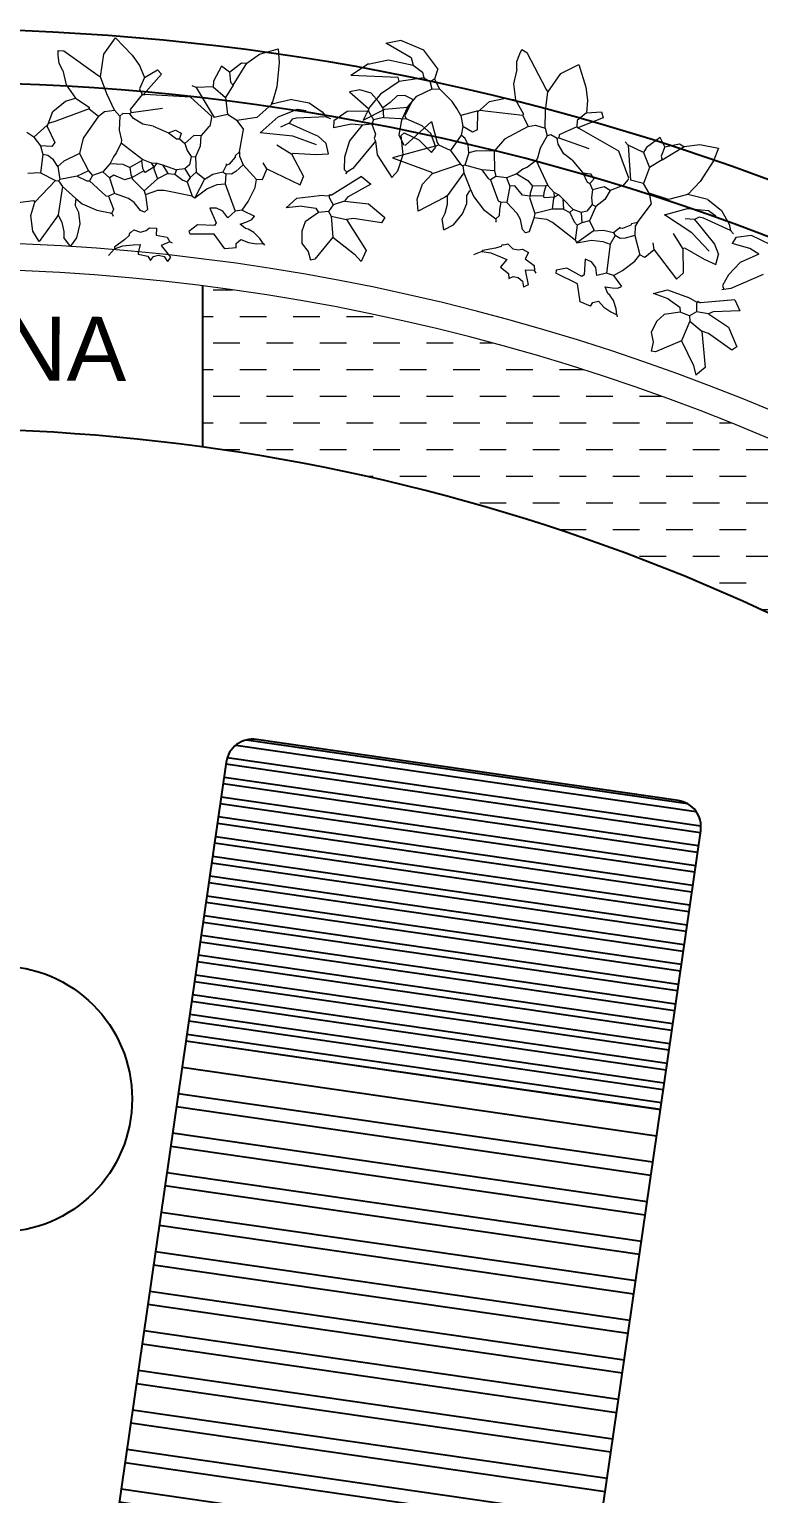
# Model space of a CAD drawing. Header units: millimetres. Extents: x 217.8 to 250.3, y 155.3 to 171.1.
# Drawn here: x 244.017 to 245.386, y 163.655 to 166.404 of the extents above; entities that cross this region are included whole.
import ezdxf

# ---------------------------------------------------------------- set-up
doc = ezdxf.new("R2010")
doc.units = ezdxf.units.MM
for name, color, linetype, lineweight in [('ACQUA', 151, 'Continuous', 20), ('TESTO', 253, 'Continuous', 25), ('VERDE_giardino', 74, 'Continuous', 9), ('VETRATE', 171, 'Continuous', 9)]:
    doc.layers.add(name, color=color, linetype=linetype, lineweight=lineweight)
doc.layers.add('ARREDI_attrezzature', color=175, linetype='Continuous')
doc.layers.add('PROIEZIONI', color=145, linetype='Continuous')
doc.styles.get("Standard").update_dxf_attribs({"font": 'ARIAL.TTF'})

msp = doc.modelspace()

# ---------------------------------------------------------------- hatches: boundary and pattern name
at = {"layer": 'ACQUA'}
h = msp.add_hatch(dxfattribs=at)
h.set_pattern_fill('DASH', color=256, scale=0.4, style=0)
h.set_pattern_definition([(0, (358.711986, -43.13463), (0.05, 0.05), [0.05, -0.05])])
h.paths.add_polyline_path([(244.3418, 165.9229), (244.3418, 165.6204, -0.174446), (246.5631, 164.4613), (246.7837, 164.6645, 0.17708)])
h.paths.add_polyline_path([(243.3257, 165.9208, 2.20923), (247.8419, 161.9543), (247.5419, 161.9543, -2.193796), (243.3257, 165.6181)])
at = {"layer": 'ARREDI_attrezzature'}
h = msp.add_hatch(dxfattribs=at)
h.set_pattern_fill('ANSI32', color=256, scale=0.1, angle=143.2235, style=0)
h.set_pattern_definition([(171.7764915, (606.767996, 653.69165), (0.0053638135, 0.037114411), []), (171.7764915, (606.753836, 653.681065), (0.0053638135, 0.037114411), [])])
h.paths.add_polyline_path([(244.3106, 164.5053), (244.3862, 165.0287, -0.414214), (244.4428, 165.071), (245.2346, 164.9566, -0.414214), (245.277, 164.8999), (245.2013, 164.3766)])
h = msp.add_hatch(dxfattribs=at)
h.set_pattern_fill('ANSI32', color=256, scale=0.2, angle=143.2235, style=0)
h.set_pattern_definition([(171.776492, (606.767996, 653.69165), (0.010727627, 0.074228822), []), (171.776492, (606.73968, 653.67048), (0.010727627, 0.074228822), [])])
h.paths.add_polyline_path([(244.1568, 163.0916, -0.414214), (244.1144, 163.1482), (244.3034, 164.4559), (245.1942, 164.3271), (245.0052, 163.0195, -0.414214), (244.9485, 162.9771)])

# ---------------------------------------------------------------- linework, layer by layer
for p, q in [((244.3106, 164.5053), (245.2013, 164.3766)), ((244.3034, 164.4559), (245.1942, 164.3271))]:
    msp.add_line(p, q, dxfattribs=at)
msp.add_lwpolyline([(245.2346, 164.9566), (244.4428, 165.071, 0.414214), (244.3862, 165.0287), (244.1144, 163.1482, 0.414214), (244.1568, 163.0916), (244.9485, 162.9771, 0.414214), (245.0052, 163.0195), (245.277, 164.8999, 0.414214)], format="xyb", close=True, dxfattribs=at)
msp.add_circle((243.9596, 164.3963), 0.25, dxfattribs=at)
at = {"layer": 'PROIEZIONI'}
msp.add_line((244.3418, 165.9229), (244.3418, 165.6204), dxfattribs=at)
for radius, end in [(4.45, 218.0722), (4.35, 219.1114), (3.7, 0)]:
    msp.add_arc((243.8419, 161.9543), radius, 42.6531, end, dxfattribs=at)
at = {"layer": 'VERDE_giardino'}
for p, q in [((244.1563, 166.3574), (244.1786, 166.3882)), ((244.1786, 166.3882), (244.2098, 166.3559)), ((244.4489, 166.3577), (244.4836, 166.3674)), ((244.4836, 166.3674), (244.4859, 166.3417)), ((244.7138, 166.383), (244.6861, 166.3778)), ((244.6872, 166.3781), (244.7336, 166.3513)), ((244.7572, 166.365), (244.7138, 166.383)), ((244.9374, 166.3582), (244.9412, 166.3662)), ((244.9412, 166.3662), (244.9504, 166.3609)), ((244.0706, 166.3643), (244.0812, 166.3638)), ((244.0708, 166.3555), (244.0706, 166.3643)), ((244.0724, 166.34), (244.0708, 166.3555)), ((244.0793, 166.3267), (244.0724, 166.34)), ((244.0812, 166.3638), (244.1452, 166.318)), ((244.1504, 166.3151), (244.1563, 166.3574)), ((244.2098, 166.3559), (244.2234, 166.3361)), ((244.3925, 166.3238), (244.4147, 166.3413)), ((244.3992, 166.2996), (244.4249, 166.341)), ((244.4147, 166.3413), (244.4252, 166.3407)), ((244.4249, 166.341), (244.4489, 166.3577)), ((244.4859, 166.3417), (244.4811, 166.296)), ((244.6533, 166.3395), (244.62, 166.3175)), ((244.6523, 166.3386), (244.6907, 166.3469)), ((244.6907, 166.3469), (244.7375, 166.3368)), ((244.7336, 166.3513), (244.7375, 166.3368)), ((244.7837, 166.3302), (244.7572, 166.365)), ((244.9318, 166.3437), (244.9374, 166.3582)), ((244.9319, 166.3287), (244.9318, 166.3437)), ((244.9504, 166.3609), (244.9866, 166.291)), ((244.0793, 166.3267), (244.0859, 166.2998)), ((244.1452, 166.318), (244.1504, 166.3151)), ((244.1622, 166.283), (244.1504, 166.3151)), ((244.2234, 166.3361), (244.2326, 166.3135)), ((244.2326, 166.3135), (244.2236, 166.2927)), ((244.2648, 166.3198), (244.231, 166.2817)), ((244.2326, 166.3135), (244.2573, 166.3281)), ((244.2573, 166.3281), (244.2648, 166.3198)), ((244.3772, 166.3352), (244.3624, 166.3068)), ((244.3925, 166.3238), (244.3772, 166.3352)), ((244.3925, 166.3238), (244.3942, 166.3052)), ((244.7088, 166.3136), (244.62, 166.3175)), ((244.7107, 166.3063), (244.7088, 166.3136)), ((244.7575, 166.313), (244.7107, 166.3063)), ((244.7375, 166.3368), (244.7545, 166.3239)), ((244.7545, 166.3239), (244.7575, 166.313)), ((244.7575, 166.313), (244.7689, 166.3064)), ((244.7837, 166.3302), (244.7775, 166.3106)), ((244.7866, 166.2923), (244.7775, 166.3117)), ((244.9319, 166.3287), (244.9255, 166.3018)), ((244.9899, 166.286), (245.0144, 166.3211)), ((245.0144, 166.3211), (245.0482, 166.3384)), ((245.0482, 166.3384), (245.0614, 166.2954)), ((244.0859, 166.2998), (244.1032, 166.275)), ((244.2236, 166.2927), (244.2284, 166.2818)), ((244.33, 166.2952), (244.3221, 166.2983)), ((244.3619, 166.2962), (244.33, 166.2952)), ((244.33, 166.2952), (244.3634, 166.2389)), ((244.3624, 166.3068), (244.3619, 166.2962)), ((244.3619, 166.2962), (244.3848, 166.2764)), ((244.3992, 166.2996), (244.3848, 166.2764)), ((244.3942, 166.3052), (244.3992, 166.2996)), ((244.4811, 166.296), (244.4717, 166.264)), ((244.637, 166.2907), (244.6178, 166.2869)), ((244.6178, 166.2869), (244.6534, 166.2558)), ((244.6586, 166.2845), (244.637, 166.2907)), ((244.6726, 166.2681), (244.6586, 166.2845)), ((244.7107, 166.3063), (244.676, 166.2826)), ((244.7438, 166.2787), (244.7727, 166.2926)), ((244.7775, 166.3106), (244.7689, 166.3064)), ((244.7728, 166.2919), (244.7689, 166.3064)), ((244.7879, 166.291), (244.7728, 166.2919)), ((244.8101, 166.2687), (244.7866, 166.2923)), ((244.9255, 166.3018), (244.9296, 166.2718)), ((244.9858, 166.2521), (244.9899, 166.286)), ((244.9866, 166.291), (244.9899, 166.286)), ((245.0614, 166.2954), (245.0645, 166.2715)), ((244.0605, 166.25), (244.0846, 166.2691)), ((244.0846, 166.2691), (244.1032, 166.275)), ((244.1032, 166.275), (244.1289, 166.2578)), ((244.1289, 166.2578), (244.1287, 166.2551)), ((244.1764, 166.2527), (244.1622, 166.283)), ((244.2284, 166.2818), (244.2057, 166.2538)), ((244.2284, 166.2818), (244.231, 166.2817)), ((244.231, 166.2817), (244.2337, 166.2816)), ((244.3195, 166.2771), (244.2337, 166.2816)), ((244.359, 166.2406), (244.3195, 166.2771)), ((244.3848, 166.2764), (244.3884, 166.2444)), ((244.4717, 166.264), (244.4439, 166.2389)), ((244.5094, 166.2727), (244.4717, 166.264)), ((244.4717, 166.264), (244.4719, 166.2666)), ((244.5094, 166.2727), (244.5418, 166.266)), ((244.5418, 166.266), (244.5665, 166.2494)), ((244.6557, 166.259), (244.6431, 166.2334)), ((244.676, 166.2826), (244.6557, 166.259)), ((244.68, 166.2571), (244.6726, 166.2681)), ((244.6938, 166.267), (244.68, 166.2571)), ((244.68, 166.2571), (244.6817, 166.2384)), ((244.6843, 166.2543), (244.7268, 166.2579)), ((244.7072, 166.2794), (244.6938, 166.267)), ((244.7218, 166.2799), (244.7072, 166.2794)), ((244.7268, 166.2579), (244.7153, 166.234)), ((244.7366, 166.2728), (244.7217, 166.2417)), ((244.7366, 166.2728), (244.7218, 166.2799)), ((244.7268, 166.2579), (244.7438, 166.2787)), ((244.8194, 166.2559), (244.8101, 166.2687)), ((244.8582, 166.2488), (244.8802, 166.2689)), ((244.8802, 166.2689), (244.9104, 166.275)), ((244.9104, 166.275), (244.9296, 166.2718)), ((244.9296, 166.2718), (244.9446, 166.2448)), ((245.0645, 166.2715), (245.0624, 166.2472)), ((244.05, 166.222), (244.0605, 166.25)), ((244.0664, 166.2318), (244.0529, 166.2272)), ((244.1287, 166.2551), (244.0664, 166.2318)), ((244.1466, 166.2409), (244.1179, 166.1999)), ((244.1287, 166.2551), (244.1466, 166.2409)), ((244.1466, 166.2409), (244.158, 166.25)), ((244.158, 166.25), (244.1764, 166.2527)), ((244.1764, 166.2527), (244.1864, 166.2415)), ((244.1864, 166.2415), (244.1851, 166.215)), ((244.192, 166.2465), (244.1864, 166.2415)), ((244.2053, 166.2459), (244.192, 166.2465)), ((244.208, 166.2484), (244.2053, 166.2459)), ((244.2122, 166.237), (244.2053, 166.2459)), ((244.2057, 166.2538), (244.208, 166.2484)), ((244.208, 166.2484), (244.2669, 166.256)), ((244.23, 166.2259), (244.2122, 166.237)), ((244.3589, 166.2379), (244.3554, 166.2222)), ((244.3589, 166.2379), (244.359, 166.2406)), ((244.3884, 166.2444), (244.3634, 166.2389)), ((244.4064, 166.2328), (244.3884, 166.2444)), ((244.4439, 166.2389), (244.4064, 166.2328)), ((244.4064, 166.2328), (244.4188, 166.2163)), ((244.4501, 166.21), (244.4835, 166.24)), ((244.4835, 166.24), (244.5199, 166.2545)), ((244.5101, 166.2354), (244.5044, 166.2278)), ((244.5182, 166.2377), (244.5101, 166.2354)), ((244.5741, 166.2401), (244.5182, 166.2377)), ((244.5199, 166.2545), (244.5365, 166.2519)), ((244.5665, 166.2494), (244.5741, 166.2401)), ((244.5741, 166.2401), (244.5819, 166.2371)), ((244.5885, 166.2326), (244.5878, 166.2194)), ((244.6133, 166.2499), (244.5885, 166.2326)), ((244.6531, 166.2505), (244.6133, 166.2499)), ((244.6431, 166.2334), (244.6843, 166.2543)), ((244.6534, 166.2558), (244.6531, 166.2505)), ((244.6531, 166.2505), (244.6629, 166.2341)), ((244.6629, 166.2341), (244.6598, 166.2263)), ((244.6817, 166.2384), (244.6629, 166.2341)), ((244.6817, 166.2384), (244.7241, 166.2362)), ((244.7153, 166.234), (244.7105, 166.2063)), ((244.7217, 166.2417), (244.7241, 166.2362)), ((244.722, 166.1862), (244.7716, 166.2314)), ((244.7543, 166.2233), (244.7241, 166.2362)), ((244.7716, 166.2314), (244.7822, 166.1915)), ((244.8269, 166.2423), (244.8194, 166.2559)), ((244.8595, 166.2511), (244.8269, 166.2423)), ((244.8269, 166.2423), (244.8304, 166.2219)), ((244.8582, 166.2488), (244.8574, 166.2156)), ((244.8595, 166.2511), (244.8582, 166.2488)), ((244.8772, 166.25), (244.8631, 166.252)), ((244.9433, 166.2425), (244.8772, 166.25)), ((244.9446, 166.2448), (244.9433, 166.2425)), ((244.9433, 166.2425), (244.9528, 166.2217)), ((244.9847, 166.2186), (244.9858, 166.2521)), ((245.0449, 166.2328), (245.0442, 166.221)), ((245.0624, 166.2472), (245.0449, 166.2328)), ((245.094, 166.2382), (245.0465, 166.2196)), ((245.0624, 166.2472), (245.091, 166.2491)), ((245.091, 166.2491), (245.094, 166.2382)), ((244.0251, 166.202), (244.0122, 166.2107)), ((244.0501, 166.2246), (244.0251, 166.202)), ((244.0251, 166.202), (244.0375, 166.1855)), ((244.0501, 166.2246), (244.05, 166.222)), ((244.05, 166.222), (244.0644, 166.192)), ((244.1851, 166.215), (244.1894, 166.1962)), ((244.2492, 166.2224), (244.23, 166.2259)), ((244.2492, 166.2224), (244.2778, 166.2102)), ((244.2778, 166.2102), (244.2913, 166.2149)), ((244.2778, 166.2102), (244.2931, 166.1988)), ((244.2913, 166.2149), (244.3016, 166.209)), ((244.3016, 166.209), (244.2984, 166.1986)), ((244.3253, 166.2051), (244.3086, 166.1901)), ((244.3386, 166.2045), (244.3253, 166.2051)), ((244.3386, 166.2045), (244.3376, 166.1846)), ((244.3526, 166.2197), (244.3386, 166.2045)), ((244.3554, 166.2222), (244.3526, 166.2197)), ((244.4113, 166.1742), (244.4188, 166.2163)), ((244.5113, 166.2034), (244.4501, 166.21)), ((244.5044, 166.2278), (244.4881, 166.2206)), ((244.5044, 166.2278), (244.5252, 166.2187)), ((244.5559, 166.1876), (244.5113, 166.2034)), ((244.5252, 166.2187), (244.5589, 166.2037)), ((244.5589, 166.2037), (244.5741, 166.1897)), ((244.6215, 166.2263), (244.5878, 166.2194)), ((244.6412, 166.2246), (244.6174, 166.1946)), ((244.6412, 166.2246), (244.6215, 166.2263)), ((244.6598, 166.2263), (244.6412, 166.2246)), ((244.6598, 166.2263), (244.6668, 166.2073)), ((244.6668, 166.2073), (244.6638, 166.1995)), ((244.7105, 166.2063), (244.7195, 166.1869)), ((244.7201, 166.2099), (244.7145, 166.2049)), ((244.7185, 166.169), (244.7145, 166.2049)), ((244.7201, 166.2099), (244.748, 166.1968)), ((244.7706, 166.2084), (244.7543, 166.2233)), ((244.7798, 166.1829), (244.7706, 166.2084)), ((244.827, 166.2055), (244.8075, 166.177)), ((244.8304, 166.2219), (244.827, 166.2055)), ((244.8345, 166.1995), (244.827, 166.2055)), ((244.8488, 166.2113), (244.8304, 166.2219)), ((244.8574, 166.2156), (244.8488, 166.2113)), ((244.9528, 166.2217), (244.9086, 166.1982)), ((244.9528, 166.2217), (244.9671, 166.2246)), ((244.9671, 166.2246), (244.9847, 166.2186)), ((244.9885, 166.2041), (244.9753, 166.1811)), ((244.9847, 166.2186), (244.9885, 166.2041)), ((244.9958, 166.2061), (244.9885, 166.2041)), ((245.0073, 166.1994), (244.9958, 166.2061)), ((245.0112, 166.2063), (245.0109, 166.2004)), ((245.0442, 166.221), (245.0112, 166.2063)), ((245.0442, 166.221), (245.0465, 166.2196)), ((245.0465, 166.2196), (245.0488, 166.2183)), ((245.1232, 166.1754), (245.0488, 166.2183)), ((244.0375, 166.1855), (244.042, 166.1693)), ((244.0587, 166.1844), (244.0375, 166.1855)), ((244.0644, 166.192), (244.0587, 166.1844)), ((244.1179, 166.1999), (244.1111, 166.171)), ((244.1891, 166.1909), (244.1802, 166.1728)), ((244.1894, 166.1962), (244.1891, 166.1909)), ((244.1891, 166.1909), (244.23, 166.1596)), ((244.2931, 166.1988), (244.2984, 166.1986)), ((244.2984, 166.1986), (244.3086, 166.1901)), ((244.3086, 166.1901), (244.3132, 166.1766)), ((244.3132, 166.1766), (244.3206, 166.1656)), ((244.3376, 166.1846), (244.3286, 166.1651)), ((244.4113, 166.1742), (244.403, 166.1666)), ((244.4113, 166.1742), (244.4109, 166.1662)), ((244.5093, 166.1691), (244.481, 166.1865)), ((244.5785, 166.1708), (244.5741, 166.1897)), ((244.6174, 166.1946), (244.6085, 166.1644)), ((244.6662, 166.1941), (244.6237, 166.1432)), ((244.6638, 166.1995), (244.6662, 166.1941)), ((244.6662, 166.1941), (244.6697, 166.1689)), ((244.7855, 166.1866), (244.6981, 166.1632)), ((244.748, 166.1968), (244.7713, 166.1727)), ((244.7713, 166.1727), (244.7798, 166.1829)), ((244.7822, 166.1915), (244.7855, 166.1866)), ((244.8075, 166.177), (244.7855, 166.1866)), ((244.8075, 166.177), (244.8261, 166.1509)), ((244.8402, 166.1874), (244.8345, 166.1995)), ((244.8417, 166.1725), (244.8402, 166.1874)), ((244.8562, 166.1764), (244.8417, 166.1725)), ((244.8894, 166.1756), (244.8562, 166.1764)), ((244.9086, 166.1982), (244.8894, 166.1756)), ((244.8894, 166.1756), (244.8896, 166.1388)), ((244.9753, 166.1811), (244.9706, 166.1624)), ((245.0109, 166.2004), (245.0073, 166.1994)), ((245.0095, 166.1884), (245.0073, 166.1994)), ((245.0202, 166.1704), (245.0095, 166.1884)), ((245.0109, 166.2004), (245.0667, 166.1804)), ((245.1418, 166.1248), (245.1232, 166.1754)), ((245.1408, 166.1867), (245.1352, 166.1929)), ((245.1408, 166.1867), (245.145, 166.1213)), ((245.1697, 166.173), (245.1408, 166.1867)), ((245.175, 166.1822), (245.1697, 166.173)), ((245.201, 166.2009), (245.175, 166.1822)), ((245.2095, 166.1837), (245.201, 166.2009)), ((245.2095, 166.1837), (245.2025, 166.1663)), ((245.2045, 166.1591), (245.2462, 166.1843)), ((245.2095, 166.1837), (245.2372, 166.1892)), ((245.2372, 166.1892), (245.2463, 166.1839)), ((245.2462, 166.1843), (245.2751, 166.1882)), ((245.2751, 166.1882), (245.3104, 166.1811)), ((245.3104, 166.1811), (245.3008, 166.1572)), ((244.042, 166.1693), (244.0376, 166.135)), ((244.0513, 166.1674), (244.042, 166.1693)), ((244.0619, 166.1592), (244.0513, 166.1674)), ((244.07, 166.1466), (244.0619, 166.1592)), ((244.0812, 166.1567), (244.07, 166.1466)), ((244.07, 166.1466), (244.0741, 166.1225)), ((244.1111, 166.171), (244.0812, 166.1567)), ((244.1111, 166.171), (244.128, 166.1383)), ((244.1686, 166.1521), (244.1545, 166.1369)), ((244.1745, 166.1651), (244.1686, 166.1521)), ((244.1686, 166.1521), (244.1924, 166.1509)), ((244.1802, 166.1728), (244.1745, 166.1651)), ((244.1924, 166.1509), (244.2054, 166.1449)), ((244.2272, 166.1571), (244.2054, 166.1449)), ((244.23, 166.1596), (244.2272, 166.1571)), ((244.2272, 166.1571), (244.2292, 166.1437)), ((244.23, 166.1596), (244.2456, 166.1535)), ((244.2456, 166.1535), (244.2562, 166.1529)), ((244.2456, 166.1535), (244.2505, 166.1453)), ((244.2562, 166.1529), (244.2505, 166.1453)), ((244.2562, 166.1529), (244.2667, 166.1497)), ((244.2667, 166.1497), (244.2928, 166.1404)), ((244.2667, 166.1497), (244.2765, 166.1333)), ((244.3171, 166.1498), (244.3088, 166.1423)), ((244.3206, 166.1656), (244.3171, 166.1498)), ((244.3206, 166.1656), (244.3286, 166.1651)), ((244.3286, 166.1651), (244.3297, 166.1359)), ((244.3861, 166.1489), (244.3802, 166.1359)), ((244.3863, 166.1515), (244.3861, 166.1489)), ((244.3916, 166.1513), (244.3861, 166.1489)), ((244.4028, 166.164), (244.3916, 166.1513)), ((244.403, 166.1666), (244.4028, 166.164)), ((244.4181, 166.1499), (244.4041, 166.1373)), ((244.4109, 166.1662), (244.4181, 166.1499)), ((244.4181, 166.1499), (244.4432, 166.1221)), ((244.4628, 166.1423), (244.4554, 166.1533)), ((244.5093, 166.1691), (244.5121, 166.1716)), ((244.5093, 166.1691), (244.5311, 166.1281)), ((244.5121, 166.1716), (244.5545, 166.1694)), ((244.5545, 166.1694), (244.5785, 166.1708)), ((244.6085, 166.1644), (244.6077, 166.1413)), ((244.6697, 166.1689), (244.6972, 166.1261)), ((244.6981, 166.1632), (244.7718, 166.1363)), ((244.7084, 166.1388), (244.7185, 166.169)), ((244.8261, 166.1509), (244.7728, 166.1327)), ((244.8261, 166.1509), (244.8307, 166.1482)), ((244.8344, 166.1492), (244.8307, 166.1482)), ((244.8307, 166.1482), (244.8323, 166.1351)), ((244.8417, 166.1725), (244.8344, 166.1492)), ((244.8659, 166.1402), (244.8344, 166.1492)), ((244.9679, 166.1578), (244.9518, 166.1457)), ((244.9706, 166.1624), (244.9679, 166.1578)), ((244.9679, 166.1578), (244.9901, 166.1113)), ((245.0357, 166.1585), (245.0202, 166.1704)), ((245.0357, 166.1585), (245.0557, 166.1347)), ((245.1697, 166.173), (245.181, 166.145)), ((245.2045, 166.1591), (245.181, 166.145)), ((245.2025, 166.1663), (245.2045, 166.1591)), ((245.3008, 166.1572), (245.2757, 166.1186)), ((244.0376, 166.135), (244.0136, 166.1336)), ((244.066, 166.1203), (244.0267, 166.0798)), ((244.0376, 166.135), (244.066, 166.1203)), ((244.066, 166.1203), (244.0713, 166.12)), ((244.0741, 166.1225), (244.0713, 166.12)), ((244.0713, 166.12), (244.0787, 166.109)), ((244.1063, 166.1288), (244.0741, 166.1225)), ((244.128, 166.1383), (244.1063, 166.1288)), ((244.1063, 166.1288), (244.1244, 166.1199)), ((244.1244, 166.1199), (244.1297, 166.1196)), ((244.128, 166.1383), (244.1355, 166.13)), ((244.1355, 166.13), (244.1297, 166.1196)), ((244.1297, 166.1196), (244.1601, 166.0915)), ((244.1545, 166.1369), (244.1355, 166.13)), ((244.1545, 166.1369), (244.1672, 166.1257)), ((244.1754, 166.1306), (244.1672, 166.1257)), ((244.1672, 166.1257), (244.1763, 166.096)), ((244.1962, 166.1215), (244.1754, 166.1306)), ((244.2097, 166.1261), (244.1962, 166.1215)), ((244.2054, 166.1449), (244.2073, 166.1316)), ((244.2073, 166.1316), (244.2097, 166.1261)), ((244.2097, 166.1261), (244.2096, 166.1235)), ((244.2096, 166.1235), (244.2323, 166.1011)), ((244.2316, 166.1383), (244.2097, 166.1261)), ((244.2292, 166.1437), (244.2316, 166.1383)), ((244.2341, 166.1355), (244.2316, 166.1383)), ((244.2574, 166.1237), (244.2323, 166.1011)), ((244.2505, 166.1453), (244.2341, 166.1355)), ((244.2505, 166.1453), (244.2504, 166.1426)), ((244.2504, 166.1426), (244.2574, 166.1237)), ((244.2765, 166.1333), (244.2574, 166.1237)), ((244.2765, 166.1333), (244.2897, 166.1326)), ((244.2928, 166.1404), (244.2897, 166.1326)), ((244.2897, 166.1326), (244.305, 166.1212)), ((244.3088, 166.1423), (244.2928, 166.1404)), ((244.305, 166.1212), (244.3129, 166.1182)), ((244.3088, 166.1423), (244.3186, 166.1258)), ((244.3186, 166.1258), (244.3129, 166.1182)), ((244.3297, 166.1359), (244.3186, 166.1258)), ((244.3449, 166.1218), (244.3272, 166.0882)), ((244.3297, 166.1359), (244.345, 166.1245)), ((244.3613, 166.1316), (244.3449, 166.1218)), ((244.345, 166.1245), (244.3449, 166.1218)), ((244.3802, 166.1359), (244.3613, 166.1316)), ((244.3802, 166.1359), (244.3853, 166.133)), ((244.3853, 166.133), (244.3844, 166.1145)), ((244.3959, 166.1325), (244.3853, 166.133)), ((244.4041, 166.1373), (244.3959, 166.1325)), ((244.4404, 166.107), (244.4432, 166.1221)), ((244.4538, 166.1215), (244.4432, 166.1221)), ((244.4628, 166.1423), (244.4538, 166.1215)), ((244.4628, 166.1423), (244.525, 166.1125)), ((244.525, 166.1125), (244.5311, 166.1281)), ((244.64, 166.1278), (244.5851, 166.0935)), ((244.6077, 166.1413), (244.6127, 166.1358)), ((244.6127, 166.1358), (244.6099, 166.1332)), ((244.6237, 166.1432), (244.6127, 166.1358)), ((244.64, 166.1278), (244.6578, 166.1136)), ((244.6972, 166.1261), (244.7084, 166.1388)), ((244.755, 166.1136), (244.7728, 166.1327)), ((244.7718, 166.1363), (244.7728, 166.1327)), ((244.8323, 166.1351), (244.8012, 166.0918)), ((244.8323, 166.1351), (244.8447, 166.1034)), ((244.8659, 166.1402), (244.878, 166.124)), ((244.8896, 166.1388), (244.8659, 166.1402)), ((244.878, 166.124), (244.8826, 166.1214)), ((244.8925, 166.1279), (244.8826, 166.1214)), ((244.8826, 166.1214), (244.8969, 166.0825)), ((244.8896, 166.1388), (244.8925, 166.1279)), ((244.9125, 166.1255), (244.8925, 166.1279)), ((244.932, 166.1327), (244.9125, 166.1255)), ((244.9125, 166.1255), (244.9187, 166.1097)), ((244.9432, 166.1415), (244.932, 166.1327)), ((244.932, 166.1327), (244.9526, 166.1207)), ((244.9518, 166.1457), (244.9432, 166.1415)), ((244.9526, 166.1207), (244.9615, 166.1095)), ((245.0557, 166.1347), (245.0641, 166.1176)), ((245.0557, 166.1347), (245.0698, 166.1327)), ((245.0763, 166.1228), (245.0687, 166.1149)), ((245.0698, 166.1327), (245.0763, 166.1228)), ((245.1405, 166.1225), (245.1302, 166.1101)), ((245.1405, 166.1225), (245.1418, 166.1248)), ((245.1697, 166.1148), (245.145, 166.1213)), ((245.181, 166.145), (245.1697, 166.1148)), ((245.2757, 166.1186), (245.2528, 166.0944)), ((244.0787, 166.109), (244.0707, 166.0563)), ((244.0787, 166.109), (244.1041, 166.0864)), ((244.1601, 166.0915), (244.1654, 166.0912)), ((244.1763, 166.096), (244.1654, 166.0912)), ((244.1654, 166.0912), (244.17, 166.0777)), ((244.2027, 166.0867), (244.1763, 166.096)), ((244.2323, 166.1011), (244.2346, 166.093)), ((244.2575, 166.1014), (244.2344, 166.0936)), ((244.2346, 166.093), (244.2385, 166.0662)), ((244.2695, 166.1018), (244.2575, 166.1014)), ((244.3221, 166.0911), (244.2695, 166.1018)), ((244.3129, 166.1182), (244.3221, 166.0911)), ((244.3221, 166.0911), (244.3272, 166.0882)), ((244.3272, 166.0882), (244.3496, 166.105)), ((244.3496, 166.105), (244.3695, 166.1127)), ((244.3695, 166.1127), (244.3844, 166.1145)), ((244.3844, 166.1145), (244.403, 166.0631)), ((244.4273, 166.0811), (244.4404, 166.107)), ((244.5191, 166.0871), (244.5611, 166.0921)), ((244.5797, 166.0911), (244.5611, 166.0921)), ((244.5798, 166.0938), (244.5797, 166.0911)), ((244.5825, 166.0936), (244.5797, 166.0911)), ((244.5798, 166.0938), (244.5825, 166.0936)), ((244.5825, 166.0936), (244.5851, 166.0935)), ((244.6578, 166.1136), (244.6141, 166.0893)), ((244.745, 166.0854), (244.755, 166.1136)), ((244.8012, 166.0918), (244.7963, 166.0885)), ((244.8012, 166.0918), (244.8011, 166.0756)), ((244.8377, 166.0774), (244.838, 166.092)), ((244.838, 166.092), (244.8433, 166.1011)), ((244.8447, 166.1034), (244.8433, 166.1011)), ((244.8447, 166.1034), (244.851, 166.0895)), ((244.9187, 166.1097), (244.9133, 166.0791)), ((244.9283, 166.1103), (244.9187, 166.1097)), ((244.9427, 166.0928), (244.9283, 166.1103)), ((244.9568, 166.0908), (244.9427, 166.0928)), ((244.9571, 166.0967), (244.9568, 166.0908)), ((244.9818, 166.0916), (244.9568, 166.0908)), ((244.9615, 166.1095), (244.9571, 166.0967)), ((244.9865, 166.1104), (244.9615, 166.1095)), ((244.9822, 166.0976), (244.9818, 166.0916)), ((244.9828, 166.088), (244.9818, 166.0916)), ((244.9865, 166.1104), (244.9822, 166.0976)), ((244.9901, 166.1113), (244.9865, 166.1104)), ((244.9901, 166.1113), (245.0012, 166.0988)), ((245.0012, 166.0988), (245.0104, 166.0935)), ((245.0012, 166.0988), (245.0018, 166.0893)), ((245.0104, 166.0935), (245.0018, 166.0893)), ((245.0104, 166.0935), (245.0183, 166.0859)), ((245.0641, 166.1176), (245.0687, 166.1149)), ((245.0687, 166.1149), (245.0739, 166.1028)), ((245.0739, 166.1028), (245.0719, 166.0886)), ((245.0957, 166.1086), (245.0739, 166.1028)), ((245.1072, 166.1019), (245.0957, 166.1086)), ((245.1072, 166.1019), (245.0972, 166.0847)), ((245.1266, 166.1091), (245.1072, 166.1019)), ((245.1302, 166.1101), (245.1266, 166.1091)), ((245.1805, 166.0964), (245.1697, 166.1148)), ((245.1805, 166.0964), (245.184, 166.0759)), ((245.2166, 166.0847), (245.1805, 166.0964)), ((245.2528, 166.0944), (245.2166, 166.0847)), ((245.2528, 166.0944), (245.2542, 166.0967)), ((245.2903, 166.085), (245.2528, 166.0944)), ((243.9463, 166.0729), (244.0242, 166.0826)), ((244.0196, 166.0547), (244.0267, 166.0798)), ((244.0242, 166.0826), (244.0267, 166.0798)), ((244.1034, 166.0732), (244.104, 166.0838)), ((244.1097, 166.0601), (244.1034, 166.0732)), ((244.1041, 166.0864), (244.104, 166.0838)), ((244.1041, 166.0864), (244.116, 166.0769)), ((244.116, 166.0769), (244.1431, 166.0645)), ((244.1431, 166.0645), (244.1717, 166.059)), ((244.17, 166.0777), (244.1748, 166.0669)), ((244.1748, 166.0669), (244.1717, 166.059)), ((244.2132, 166.079), (244.2027, 166.0867)), ((244.2251, 166.0643), (244.2132, 166.079)), ((244.2329, 166.0612), (244.2251, 166.0643)), ((244.2385, 166.0662), (244.2329, 166.0612)), ((244.3682, 166.0688), (244.3554, 166.0682)), ((244.3554, 166.0682), (244.3673, 166.041)), ((244.3801, 166.0631), (244.3682, 166.0688)), ((244.4163, 166.065), (244.403, 166.0631)), ((244.4163, 166.065), (244.4273, 166.0811)), ((244.4163, 166.065), (244.4396, 166.0532)), ((244.4987, 166.0689), (244.5191, 166.0871)), ((244.5283, 166.0725), (244.4987, 166.0689)), ((244.5283, 166.0725), (244.5546, 166.0685)), ((244.5546, 166.0685), (244.5595, 166.0603)), ((244.5868, 166.0748), (244.5782, 166.062)), ((244.5797, 166.0911), (244.5795, 166.0885)), ((244.5795, 166.0885), (244.5868, 166.0748)), ((244.6084, 166.0817), (244.5868, 166.0748)), ((244.6141, 166.0893), (244.6084, 166.0817)), ((244.6084, 166.0817), (244.6533, 166.0767)), ((244.6533, 166.0767), (244.6838, 166.0512)), ((244.7466, 166.0631), (244.745, 166.0854)), ((244.7963, 166.0885), (244.7466, 166.0631)), ((244.8011, 166.0756), (244.7964, 166.0585)), ((244.83, 166.0577), (244.8377, 166.0774)), ((244.851, 166.0895), (244.8694, 166.0662)), ((244.8694, 166.0662), (244.8925, 166.0483)), ((244.8969, 166.0825), (244.9015, 166.0798)), ((244.8994, 166.0657), (244.8987, 166.0539)), ((244.9015, 166.0798), (244.8994, 166.0657)), ((244.9133, 166.0791), (244.9015, 166.0798)), ((244.9326, 166.0588), (244.9133, 166.0791)), ((244.9568, 166.0908), (244.9555, 166.0885)), ((244.9555, 166.0885), (244.9655, 166.0582)), ((244.9981, 166.0669), (244.9655, 166.0582)), ((245.0018, 166.0893), (244.9828, 166.088)), ((245.0005, 166.087), (244.9981, 166.0669)), ((245.0195, 166.0668), (244.9981, 166.0669)), ((245.0018, 166.0893), (245.0005, 166.087)), ((245.0183, 166.0859), (245.0373, 166.0657)), ((245.0183, 166.0859), (245.0195, 166.0668)), ((245.0195, 166.0668), (245.031, 166.0602)), ((245.0373, 166.0657), (245.031, 166.0602)), ((245.0524, 166.0601), (245.0373, 166.0657)), ((245.0735, 166.0755), (245.0632, 166.063)), ((245.0804, 166.0715), (245.0681, 166.0449)), ((245.0719, 166.0886), (245.0735, 166.0755)), ((245.0735, 166.0755), (245.0804, 166.0715)), ((245.0972, 166.0847), (245.0804, 166.0715)), ((245.1582, 166.0419), (245.184, 166.0759)), ((245.209, 166.0562), (245.2524, 166.0677)), ((245.2524, 166.0677), (245.2914, 166.064)), ((245.2903, 166.085), (245.3161, 166.0644)), ((245.2914, 166.064), (245.3051, 166.0542)), ((245.3161, 166.0644), (245.3306, 166.0383)), ((244.0235, 166.0251), (244.0196, 166.0547)), ((244.0678, 166.0511), (244.0351, 166.0059)), ((244.0707, 166.0563), (244.0678, 166.0511)), ((244.0707, 166.0563), (244.0779, 166.0418)), ((244.0779, 166.0418), (244.0816, 166.0245)), ((244.1059, 166.0128), (244.1118, 166.0391)), ((244.1118, 166.0391), (244.1097, 166.0601)), ((244.1691, 166.0592), (244.1717, 166.059)), ((244.1717, 166.059), (244.1741, 166.0536)), ((244.3326, 166.0375), (244.316, 166.025)), ((244.3644, 166.0358), (244.3326, 166.0375)), ((244.3673, 166.041), (244.3644, 166.0358)), ((244.389, 166.0505), (244.3801, 166.0631)), ((244.403, 166.0631), (244.389, 166.0505)), ((244.4123, 166.0387), (244.4249, 166.0429)), ((244.4225, 166.0302), (244.4123, 166.0387)), ((244.4249, 166.0429), (244.4344, 166.0475)), ((244.4344, 166.0475), (244.4396, 166.0532)), ((244.5347, 166.043), (244.5281, 166.0253)), ((244.5595, 166.0603), (244.5347, 166.043)), ((244.5782, 166.062), (244.5595, 166.0603)), ((244.5782, 166.062), (244.5831, 166.0538)), ((244.5831, 166.0538), (244.6119, 166.047)), ((244.5831, 166.0538), (244.5863, 166.0138)), ((244.6253, 166.0489), (244.6119, 166.047)), ((244.6119, 166.047), (244.6488, 165.9893)), ((244.678, 166.0409), (244.6253, 166.0489)), ((244.6838, 166.0512), (244.678, 166.0409)), ((244.7964, 166.0585), (244.7915, 166.0484)), ((244.795, 166.028), (244.7915, 166.0484)), ((244.795, 166.028), (244.8128, 166.037)), ((244.8128, 166.037), (244.83, 166.0577)), ((244.8902, 166.0496), (244.8925, 166.0483)), ((244.8925, 166.0483), (244.8921, 166.0424)), ((244.8987, 166.0539), (244.8925, 166.0483)), ((244.9385, 166.0472), (244.9326, 166.0588)), ((244.9424, 166.0287), (244.9385, 166.0472)), ((244.9638, 166.0499), (244.9552, 166.0243)), ((244.9655, 166.0582), (244.9638, 166.0499)), ((244.9881, 166.047), (244.964, 166.0506)), ((244.999, 166.0419), (244.9881, 166.047)), ((245.041, 166.0085), (244.999, 166.0419)), ((245.031, 166.0602), (245.0395, 166.043)), ((245.0395, 166.043), (245.045, 166.0368)), ((245.045, 166.0368), (245.041, 166.0085)), ((245.0536, 166.041), (245.045, 166.0368)), ((245.0632, 166.063), (245.0524, 166.0601)), ((245.0524, 166.0601), (245.0536, 166.041)), ((245.0681, 166.0449), (245.0536, 166.041)), ((245.0681, 166.0449), (245.0766, 166.0277)), ((245.146, 166.0366), (245.1302, 166.0305)), ((245.1473, 166.0389), (245.146, 166.0366)), ((245.1582, 166.0419), (245.1473, 166.0389)), ((245.1582, 166.0419), (245.1542, 166.035)), ((245.2606, 166.0225), (245.209, 166.0562)), ((245.2655, 166.0473), (245.2477, 166.0484)), ((245.274, 166.0515), (245.2655, 166.0473)), ((245.2655, 166.0473), (245.2799, 166.0298)), ((245.2823, 166.0498), (245.274, 166.0515)), ((245.3331, 166.0266), (245.2823, 166.0498)), ((245.3306, 166.0383), (245.3331, 166.0266)), ((244.0351, 166.0059), (244.0235, 166.0251)), ((244.0816, 166.0245), (244.0817, 166.0132)), ((244.0942, 165.9967), (244.0817, 166.0132)), ((244.0942, 165.9967), (244.1059, 166.0128)), ((244.1957, 166.01), (244.1764, 165.9951)), ((244.2041, 166.0175), (244.1957, 166.01)), ((244.2042, 166.0202), (244.2041, 166.0175)), ((244.207, 166.0227), (244.2042, 166.0202)), ((244.207, 166.0227), (244.2126, 166.0277)), ((244.2126, 166.0277), (244.2253, 166.0237)), ((244.2253, 166.0237), (244.2359, 166.0265)), ((244.2359, 166.0265), (244.242, 166.0315)), ((244.242, 166.0315), (244.2552, 166.0308)), ((244.2552, 166.0308), (244.2546, 166.0176)), ((244.2546, 166.0176), (244.2756, 166.0139)), ((244.2756, 166.0139), (244.2805, 166.0056)), ((244.316, 166.025), (244.3184, 166.0196)), ((244.3636, 166.0199), (244.3184, 166.0196)), ((244.3834, 165.9924), (244.3636, 166.0199)), ((244.4051, 166.0019), (244.4135, 166.0094)), ((244.4135, 166.0094), (244.4278, 166.0039)), ((244.4276, 166.0289), (244.4225, 166.0302)), ((244.438, 166.0228), (244.4276, 166.0289)), ((244.4496, 166.0114), (244.438, 166.0228)), ((244.4556, 166.0019), (244.4496, 166.0114)), ((244.5281, 166.0253), (244.5282, 166.0023)), ((244.5863, 166.0138), (244.5523, 165.973)), ((244.5863, 166.0138), (244.6272, 165.9824)), ((244.9479, 166.0224), (244.9424, 166.0287)), ((244.9552, 166.0243), (244.9479, 166.0224)), ((245.0752, 166.0254), (245.0442, 166.0035)), ((245.0766, 166.0277), (245.0752, 166.0254)), ((245.0943, 166.0267), (245.0752, 166.0254)), ((245.1131, 166.022), (245.0943, 166.0267)), ((245.1163, 166.017), (245.107, 166.001)), ((245.1243, 166.0308), (245.1131, 166.022)), ((245.1131, 166.022), (245.1163, 166.017)), ((245.1255, 166.0117), (245.1163, 166.017)), ((245.1256, 166.0331), (245.1243, 166.0308)), ((245.1302, 166.0305), (245.1243, 166.0308)), ((245.1351, 166.0123), (245.1255, 166.0117)), ((245.1532, 166.0172), (245.1351, 166.0123)), ((245.1542, 166.035), (245.1532, 166.0172)), ((245.1532, 166.0172), (245.1629, 165.981)), ((245.2432, 165.9928), (245.2259, 166.0212)), ((245.293, 165.9881), (245.2606, 166.0225)), ((245.2799, 166.0298), (245.3031, 166.0011)), ((245.3331, 166.0266), (245.3387, 166.0203)), ((245.3426, 166.0134), (245.3359, 166.0019)), ((245.3725, 166.0175), (245.3426, 166.0134)), ((245.4083, 165.9999), (245.3725, 166.0175)), ((244.1763, 165.9924), (244.165, 165.9797)), ((244.1763, 165.9924), (244.1922, 165.9978)), ((244.1764, 165.9951), (244.1763, 165.9924)), ((244.1922, 165.9978), (244.2118, 165.9997)), ((244.2118, 165.9997), (244.2245, 166.0006)), ((244.221, 165.9848), (244.2209, 165.9822)), ((244.2209, 165.9822), (244.2393, 165.9786)), ((244.2245, 166.0006), (244.221, 165.9848)), ((244.2805, 166.0056), (244.2642, 165.9985)), ((244.2642, 165.9985), (244.2816, 165.9764)), ((244.2857, 166.0027), (244.2805, 166.0056)), ((244.4047, 165.9939), (244.3834, 165.9924)), ((244.4047, 165.9939), (244.4051, 166.0019)), ((244.4278, 166.0039), (244.4432, 166.0015)), ((244.4432, 166.0015), (244.4556, 166.0019)), ((244.4556, 166.0019), (244.4581, 165.9991)), ((244.5282, 166.0023), (244.5398, 165.987)), ((244.5398, 165.987), (244.5443, 165.9708)), ((244.6272, 165.9824), (244.6397, 165.9685)), ((244.6488, 165.9893), (244.6397, 165.9685)), ((244.8662, 165.9869), (244.8504, 165.9807)), ((244.8675, 165.9892), (244.8662, 165.9869)), ((244.8662, 165.9869), (244.8829, 165.9845)), ((244.8916, 165.9937), (244.8675, 165.9892)), ((244.8829, 165.9845), (244.9012, 165.9772)), ((244.9024, 165.9966), (244.8916, 165.9937)), ((244.9037, 165.9989), (244.9024, 165.9966)), ((244.9074, 165.9999), (244.9037, 165.9989)), ((244.9074, 165.9999), (244.9146, 166.0018)), ((244.9146, 166.0018), (244.9241, 165.9924)), ((244.9241, 165.9924), (244.9348, 165.9901)), ((244.9348, 165.9901), (244.9425, 165.9918)), ((244.9425, 165.9918), (244.954, 165.9852)), ((244.954, 165.9852), (244.9474, 165.9737)), ((245.041, 166.0085), (245.0442, 166.0035)), ((245.0442, 166.0035), (245.0717, 166.0083)), ((245.0717, 166.0083), (245.093, 166.0061)), ((245.093, 166.0061), (245.107, 166.001)), ((245.107, 166.001), (245.1002, 165.9467)), ((245.1896, 165.9901), (245.1721, 165.9757)), ((245.1896, 165.9901), (245.188, 166.0032)), ((245.1896, 165.9901), (245.2314, 165.9353)), ((245.2432, 165.9928), (245.2468, 165.9938)), ((245.2432, 165.9928), (245.244, 165.9464)), ((245.2468, 165.9938), (245.2836, 165.9725)), ((245.3031, 166.0011), (245.3102, 165.9816)), ((245.3056, 165.9629), (245.3102, 165.9816)), ((245.3691, 165.9928), (245.3359, 166.0019)), ((245.3858, 165.9823), (245.3511, 165.9664)), ((245.3858, 165.9823), (245.3691, 165.9928)), ((244.2393, 165.9786), (244.2442, 165.9703)), ((244.2442, 165.9703), (244.2497, 165.9778)), ((244.2497, 165.9778), (244.2589, 165.9802)), ((244.2589, 165.9802), (244.2697, 165.9777)), ((244.2697, 165.9777), (244.2759, 165.9687)), ((244.2816, 165.9764), (244.2759, 165.9687)), ((244.5523, 165.973), (244.5443, 165.9708)), ((244.9012, 165.9772), (244.9128, 165.9722)), ((244.9026, 165.9598), (244.9013, 165.9575)), ((244.9013, 165.9575), (244.916, 165.9459)), ((244.9128, 165.9722), (244.9026, 165.9598)), ((244.9474, 165.9737), (244.9644, 165.9608)), ((244.9644, 165.9608), (244.9651, 165.9513)), ((245.0259, 165.9559), (245.0055, 165.9524)), ((245.0535, 165.94), (245.0259, 165.9559)), ((245.0602, 165.9729), (245.0584, 165.9433)), ((245.0719, 165.9676), (245.0602, 165.9729)), ((245.0798, 165.9571), (245.0719, 165.9676)), ((245.0821, 165.9419), (245.0798, 165.9571)), ((245.1301, 165.9517), (245.1535, 165.9688)), ((245.1535, 165.9688), (245.1629, 165.981)), ((245.1721, 165.9757), (245.1629, 165.981)), ((245.2836, 165.9725), (245.3056, 165.9629)), ((245.3511, 165.9664), (245.3294, 165.9435)), ((244.916, 165.9459), (244.9166, 165.9363)), ((244.9166, 165.9363), (244.925, 165.9404)), ((244.925, 165.9404), (244.9342, 165.9384)), ((244.9342, 165.9384), (244.9427, 165.9313)), ((244.9427, 165.9313), (244.9442, 165.9204)), ((244.9473, 165.9523), (244.9528, 165.9247)), ((244.9651, 165.9513), (244.9473, 165.9523)), ((244.9683, 165.9463), (244.9651, 165.9513)), ((245.0055, 165.9524), (245.0052, 165.9465)), ((245.0455, 165.9262), (245.0052, 165.9465)), ((245.0506, 165.8927), (245.0455, 165.9262)), ((245.0584, 165.9433), (245.0535, 165.94)), ((245.1002, 165.9467), (245.0821, 165.9419)), ((245.113, 165.9424), (245.1002, 165.9467)), ((245.113, 165.9424), (245.1301, 165.9517)), ((245.113, 165.9424), (245.1284, 165.9213)), ((245.2314, 165.9353), (245.244, 165.9464)), ((245.3294, 165.9435), (245.3181, 165.9233)), ((245.3942, 165.9437), (245.3332, 165.9177)), ((244.9528, 165.9247), (244.9442, 165.9204)), ((245.0975, 165.9207), (245.1106, 165.9188)), ((245.1027, 165.9085), (245.0975, 165.9207)), ((245.1066, 165.9051), (245.1027, 165.9085)), ((245.1131, 165.8949), (245.1066, 165.9051)), ((245.1106, 165.9188), (245.1211, 165.9185)), ((245.1211, 165.9185), (245.1284, 165.9213)), ((245.1881, 165.9084), (245.2146, 165.9153)), ((245.2161, 165.8982), (245.1881, 165.9084)), ((245.2146, 165.9153), (245.2543, 165.9006)), ((245.2704, 165.8914), (245.2543, 165.9006)), ((245.3201, 165.9161), (245.3165, 165.9151)), ((245.3181, 165.9233), (245.3201, 165.9161)), ((245.3332, 165.9177), (245.3201, 165.9161)), ((245.0703, 165.8843), (245.0506, 165.8927)), ((245.0703, 165.8843), (245.0743, 165.8912)), ((245.0743, 165.8912), (245.0852, 165.8942)), ((245.0852, 165.8942), (245.0954, 165.8827)), ((245.0954, 165.8827), (245.1081, 165.8736)), ((245.1081, 165.8736), (245.1193, 165.8683)), ((245.1183, 165.8795), (245.1131, 165.8949)), ((245.1193, 165.8683), (245.1183, 165.8795)), ((245.2384, 165.8731), (245.2084, 165.8689)), ((245.2161, 165.8982), (245.2378, 165.8826)), ((245.2378, 165.8826), (245.2384, 165.8731)), ((245.2558, 165.8661), (245.2384, 165.8731)), ((245.2693, 165.8736), (245.2558, 165.8661)), ((245.2704, 165.8914), (245.269, 165.8891)), ((245.269, 165.8891), (245.2693, 165.8736)), ((245.2917, 165.8699), (245.2693, 165.8736)), ((245.2717, 165.8937), (245.2704, 165.8914)), ((245.274, 165.8923), (245.2704, 165.8914)), ((245.2717, 165.8937), (245.274, 165.8923)), ((245.274, 165.8923), (245.2763, 165.891)), ((245.3408, 165.8966), (245.2763, 165.891)), ((245.3002, 165.8741), (245.2917, 165.8699)), ((245.3502, 165.8759), (245.3002, 165.8741)), ((245.3408, 165.8966), (245.3502, 165.8759)), ((245.1193, 165.8683), (245.1203, 165.8647)), ((245.1945, 165.8561), (245.1841, 165.8357)), ((245.2084, 165.8689), (245.1945, 165.8561)), ((245.2564, 165.8565), (245.2411, 165.8194)), ((245.2558, 165.8661), (245.2564, 165.8565)), ((245.2564, 165.8565), (245.279, 165.8374)), ((245.2917, 165.8699), (245.3294, 165.845)), ((245.3294, 165.845), (245.345, 165.8085)), ((245.1841, 165.8357), (245.1875, 165.8167)), ((245.1875, 165.8167), (245.1841, 165.8003)), ((245.2411, 165.8194), (245.1923, 165.7986)), ((245.2411, 165.8194), (245.2633, 165.773)), ((245.279, 165.8374), (245.2856, 165.7693)), ((245.2918, 165.833), (245.279, 165.8374)), ((245.3351, 165.8019), (245.2918, 165.833)), ((245.1923, 165.7986), (245.1841, 165.8003)), ((245.345, 165.8085), (245.3351, 165.8019)), ((245.2633, 165.773), (245.2681, 165.7549)), ((245.2856, 165.7693), (245.2681, 165.7549))]:
    msp.add_line(p, q, dxfattribs=at)
for centre, start, end in [((244.7837, 166.3302), 342.8043, 37.5333), ((244.3195, 166.2771), 46.8917, 86.6947), ((245.1232, 166.1754), 19.844, 59.647)]:
    msp.add_arc(centre, 0.000000331, start, end, dxfattribs=at)
at = {"layer": 'VETRATE'}
for radius, end in [(4.05, 223.0004), (4, 222.9863)]:
    msp.add_arc((243.8419, 161.9543), radius, 42.6531, end, dxfattribs=at)

# ---------------------------------------------------------------- texts
at = {"layer": 'TESTO'}
msp.add_text('FONTANA', height=0.12, rotation=359.7805, dxfattribs=at).set_placement((243.3976, 165.7474))

doc.saveas('drawing.dxf')
